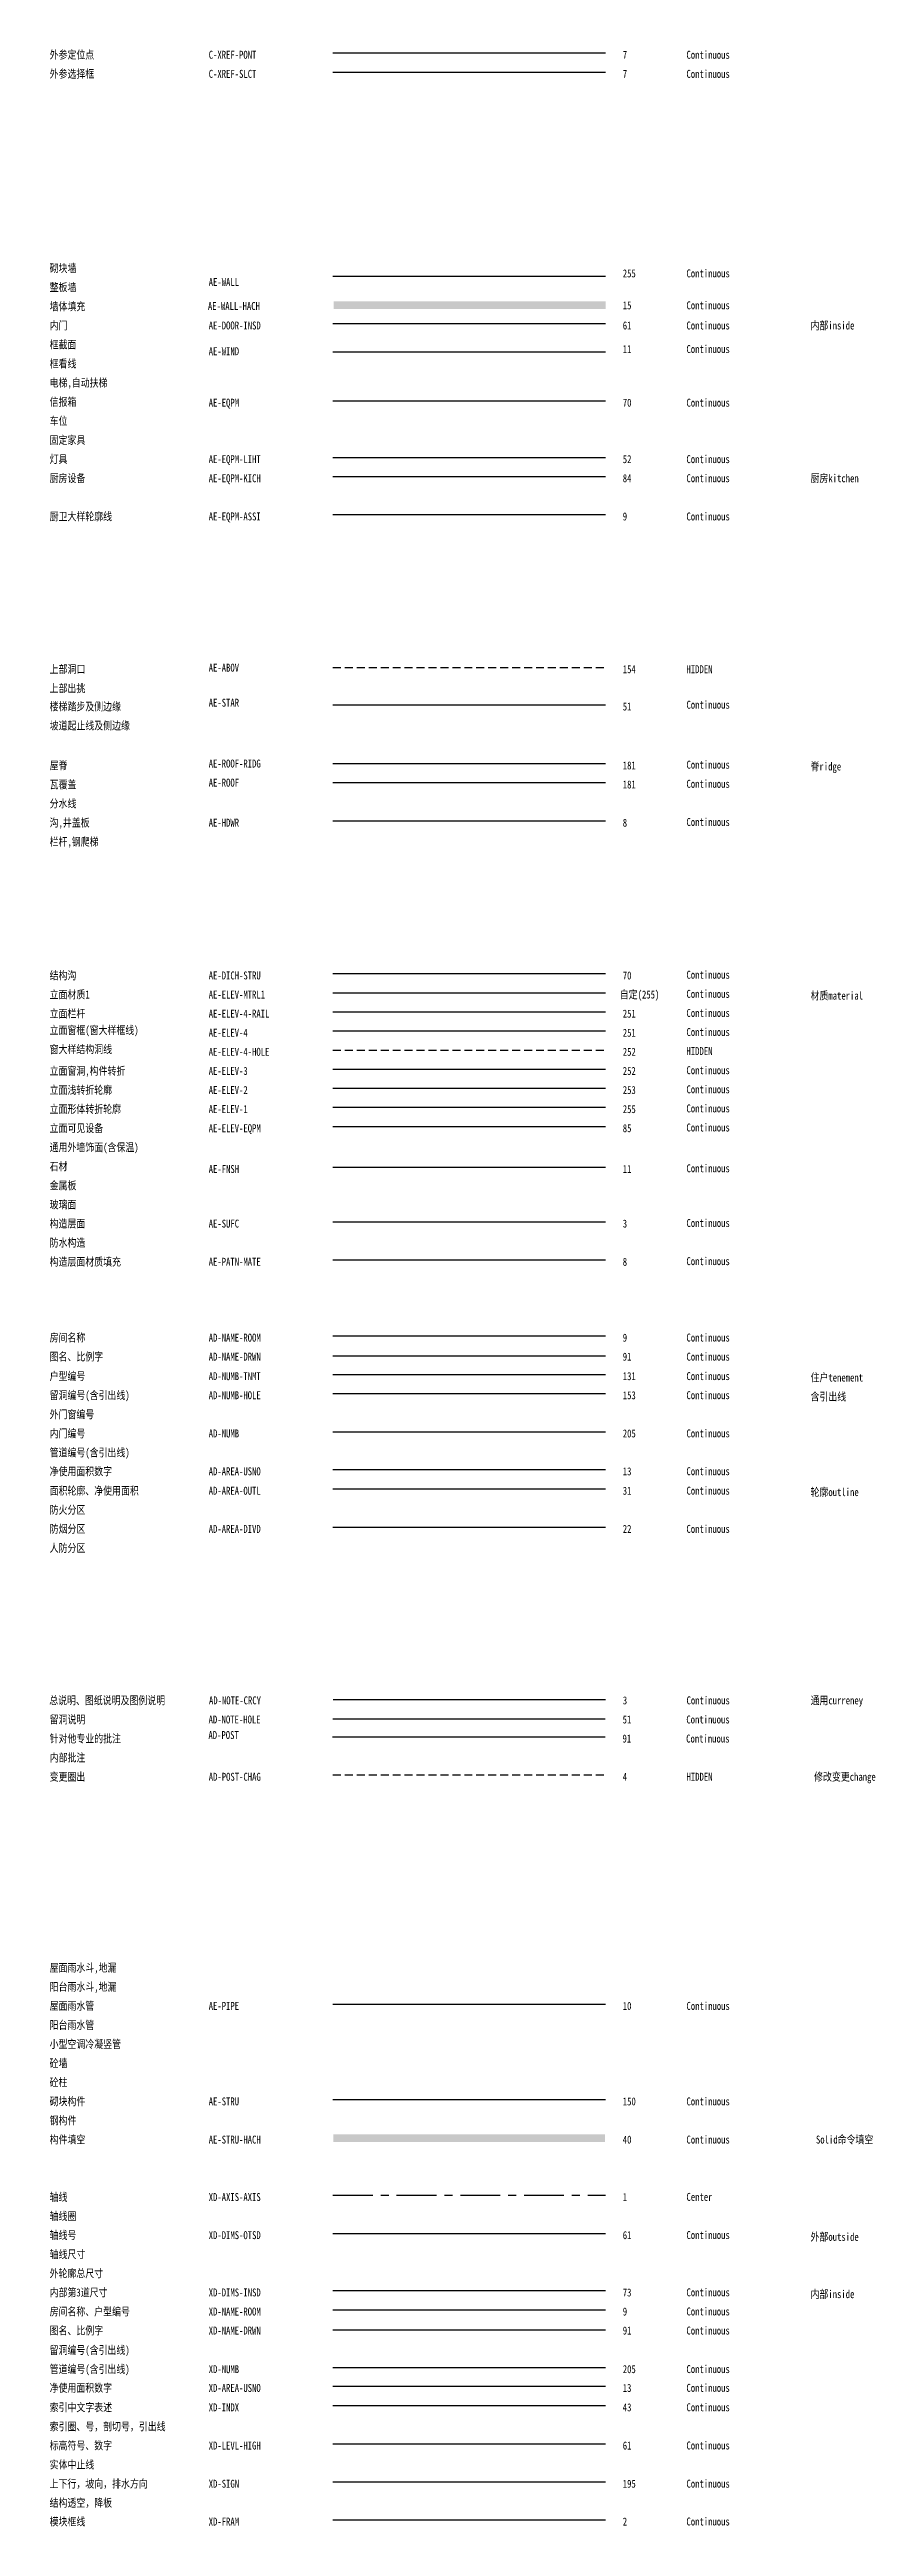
# Model space of a CAD drawing. Extents: x -624355 to 2378000, y 0 to 1700000.
# Drawn here: x -69759 to -43862, y 96726 to 174552 of the extents above; entities that cross this region are included whole.
import ezdxf

# ---------------------------------------------------------------- set-up
doc = ezdxf.new("R2010")
doc.units = 0
doc.header["$LTSCALE"] = 1000
doc.header["$MEASUREMENT"] = 0
doc.linetypes.add('CENTER', pattern=[2, 1.25, -0.25, 0.25, -0.25])
doc.linetypes.add('HIDDEN', pattern=[0.375, 0.25, -0.125])
for name, color, linetype in [('AD-AREA-DIVD', 22, 'CONTINUOUS'), ('AD-AREA-OUTL', 31, 'CONTINUOUS'), ('AD-AREA-USNO', 13, 'CONTINUOUS'), ('AD-NAME-DRWN', 91, 'CONTINUOUS'), ('AD-NAME-ROOM', 9, 'CONTINUOUS'), ('AD-NOTE-CRCY', 3, 'CONTINUOUS'), ('AD-NOTE-HOLE', 51, 'CONTINUOUS'), ('AD-NUMB', 205, 'CONTINUOUS'), ('AD-NUMB-HOLE', 153, 'CONTINUOUS'), ('AD-NUMB-TNMT', 131, 'CONTINUOUS'), ('AD-POST', 91, 'CONTINUOUS'), ('AD-POST-CHAG', 4, 'HIDDEN'), ('AE-ABOV', 154, 'HIDDEN'), ('AE-DICH-STRU', 70, 'CONTINUOUS'), ('AE-DOOR-INSD', 61, 'CONTINUOUS'), ('AE-ELEV-1', 255, 'CONTINUOUS'), ('AE-ELEV-2', 253, 'CONTINUOUS'), ('AE-ELEV-3', 252, 'CONTINUOUS'), ('AE-ELEV-4', 251, 'CONTINUOUS'), ('AE-ELEV-4-HOLE', 252, 'HIDDEN'), ('AE-ELEV-4-RAIL', 251, 'CONTINUOUS'), ('AE-ELEV-EQPM', 85, 'CONTINUOUS'), ('AE-ELEV-MTRL1', 7, 'CONTINUOUS'), ('AE-EQPM', 70, 'CONTINUOUS'), ('AE-EQPM-ASSI', 9, 'CONTINUOUS'), ('AE-EQPM-KICH', 84, 'CONTINUOUS'), ('AE-EQPM-LIHT', 52, 'CONTINUOUS'), ('AE-FNSH', 11, 'CONTINUOUS'), ('AE-HDWR', 8, 'CONTINUOUS'), ('AE-PATN-MATE', 8, 'CONTINUOUS'), ('AE-PIPE', 10, 'CONTINUOUS'), ('AE-ROOF', 181, 'CONTINUOUS'), ('AE-ROOF-RIDG', 181, 'CONTINUOUS'), ('AE-STAR', 51, 'CONTINUOUS'), ('AE-STRU', 150, 'CONTINUOUS'), ('AE-STRU-HACH', 40, 'CONTINUOUS'), ('AE-SUFC', 3, 'CONTINUOUS'), ('AE-WALL', 255, 'CONTINUOUS'), ('AE-WALL-HACH', 15, 'CONTINUOUS'), ('AE-WIND', 11, 'CONTINUOUS'), ('XD-AREA-USNO', 13, 'CONTINUOUS'), ('XD-AXIS-AXIS', 1, 'CENTER'), ('XD-DIMS-INSD', 73, 'CONTINUOUS'), ('XD-DIMS-OTSD', 73, 'CONTINUOUS'), ('XD-INDX', 43, 'CONTINUOUS'), ('XD-LEVL-HIGH', 61, 'CONTINUOUS'), ('XD-NAME-DRWN', 91, 'CONTINUOUS'), ('XD-NAME-ROOM', 9, 'CONTINUOUS'), ('XD-NUMB', 205, 'CONTINUOUS'), ('XD-SIGN', 191, 'CONTINUOUS')]:
    doc.layers.add(name, color=color, linetype=linetype)
for name, color, linetype, plot in [('C-XREF-PONT', 7, 'CONTINUOUS', False), ('C-XREF-SLCT', 7, 'CONTINUOUS', False), ('XD-FRAM', 2, 'CONTINUOUS', False)]:
    doc.layers.add(name, color=color, linetype=linetype, plot=plot)
doc.styles.add('TH-STYLE1', font='', dxfattribs={"width": 0.7})
doc.styles.get('TH-STYLE1').set_extended_font_data('SimSun')

msp = doc.modelspace()

# ---------------------------------------------------------------- linework, layer by layer
at = {"layer": 'AD-AREA-DIVD'}
msp.add_line((-60862, 128125), (-52309, 128125), dxfattribs=at)
at = {"layer": 'AD-AREA-OUTL'}
msp.add_line((-60862, 129325), (-52309, 129325), dxfattribs=at)
at = {"layer": 'AD-AREA-USNO'}
msp.add_line((-60862, 129936), (-52309, 129936), dxfattribs=at)
at = {"layer": 'AD-NAME-DRWN'}
msp.add_line((-60862, 133507), (-52309, 133507), dxfattribs=at)
at = {"layer": 'AD-NAME-ROOM'}
msp.add_line((-60862, 134136), (-52309, 134136), dxfattribs=at)
at = {"layer": 'AD-NOTE-CRCY'}
msp.add_line((-60860, 122707), (-52307, 122707), dxfattribs=at)
at = {"layer": 'AD-NOTE-HOLE'}
msp.add_line((-60866, 122107), (-52313, 122107), dxfattribs=at)
at = {"layer": 'AD-NUMB'}
msp.add_line((-60862, 131125), (-52309, 131125), dxfattribs=at)
at = {"layer": 'AD-NUMB-HOLE'}
msp.add_line((-60862, 132325), (-52309, 132325), dxfattribs=at)
at = {"layer": 'AD-NUMB-TNMT'}
msp.add_line((-60862, 132925), (-52309, 132925), dxfattribs=at)
at = {"layer": 'AD-POST'}
msp.add_line((-60872, 121539), (-52319, 121539), dxfattribs=at)
at = {"layer": 'AD-POST-CHAG'}
msp.add_line((-60862, 120339), (-52309, 120339), dxfattribs=at)
at = {"layer": 'AE-ABOV'}
msp.add_line((-60862, 155139), (-52309, 155139), dxfattribs=at)
at = {"layer": 'AE-DICH-STRU'}
msp.add_line((-60862, 145517), (-52309, 145517), dxfattribs=at)
at = {"layer": 'AE-DOOR-INSD'}
msp.add_line((-60862, 165939), (-52309, 165939), dxfattribs=at)
at = {"layer": 'AE-ELEV-1'}
msp.add_line((-60862, 141317), (-52309, 141317), dxfattribs=at)
at = {"layer": 'AE-ELEV-2'}
msp.add_line((-60862, 141917), (-52309, 141917), dxfattribs=at)
at = {"layer": 'AE-ELEV-3'}
msp.add_line((-60862, 142517), (-52309, 142517), dxfattribs=at)
at = {"layer": 'AE-ELEV-4'}
msp.add_line((-60862, 143717), (-52309, 143717), dxfattribs=at)
at = {"layer": 'AE-ELEV-4-HOLE'}
msp.add_line((-60862, 143117), (-52309, 143117), dxfattribs=at)
at = {"layer": 'AE-ELEV-4-RAIL'}
msp.add_line((-60862, 144317), (-52309, 144317), dxfattribs=at)
at = {"layer": 'AE-ELEV-EQPM'}
msp.add_line((-60862, 140717), (-52309, 140717), dxfattribs=at)
at = {"layer": 'AE-ELEV-MTRL1'}
msp.add_line((-60862, 144917), (-52309, 144917), dxfattribs=at)
at = {"layer": 'AE-EQPM'}
msp.add_line((-60862, 163513), (-52309, 163513), dxfattribs=at)
at = {"layer": 'AE-EQPM-ASSI', "color": 9}
msp.add_line((-60862, 159939), (-52309, 159939), dxfattribs=at)
at = {"layer": 'AE-EQPM-KICH'}
msp.add_line((-60862, 161139), (-52309, 161139), dxfattribs=at)
at = {"layer": 'AE-EQPM-LIHT'}
msp.add_line((-60862, 161739), (-52309, 161739), dxfattribs=at)
at = {"layer": 'AE-FNSH'}
msp.add_line((-60862, 139435), (-52309, 139435), dxfattribs=at)
at = {"layer": 'AE-HDWR'}
msp.add_line((-60862, 150317), (-52309, 150317), dxfattribs=at)
at = {"layer": 'AE-PATN-MATE'}
msp.add_line((-60862, 136520), (-52309, 136520), dxfattribs=at)
at = {"layer": 'AE-PIPE'}
msp.add_line((-60862, 113139), (-52309, 113139), dxfattribs=at)
at = {"layer": 'AE-ROOF'}
msp.add_line((-60862, 151517), (-52309, 151517), dxfattribs=at)
at = {"layer": 'AE-ROOF-RIDG'}
msp.add_line((-60862, 152117), (-52309, 152117), dxfattribs=at)
at = {"layer": 'AE-STAR'}
msp.add_line((-60862, 153967), (-52309, 153967), dxfattribs=at)
at = {"layer": 'AE-STRU'}
msp.add_line((-60862, 110139), (-52309, 110139), dxfattribs=at)
at = {"layer": 'AE-STRU-HACH'}
msp.add_solid([(-60851, 109045), (-60851, 108805), (-52324, 109045), (-52324, 108805)], dxfattribs=at)
at = {"layer": 'AE-SUFC'}
msp.add_line((-60862, 137720), (-52309, 137720), dxfattribs=at)
at = {"layer": 'AE-WALL'}
msp.add_line((-60862, 167430), (-52309, 167430), dxfattribs=at)
at = {"layer": 'AE-WALL-HACH'}
msp.add_solid([(-60842, 166638), (-60842, 166398), (-52298, 166638), (-52298, 166398)], dxfattribs=at)
at = {"layer": 'AE-WIND'}
msp.add_line((-60862, 165050), (-52309, 165050), dxfattribs=at)
at = {"layer": 'C-XREF-PONT'}
msp.add_line((-60862, 174445), (-52309, 174445), dxfattribs=at)
at = {"layer": 'C-XREF-SLCT'}
msp.add_line((-60862, 173845), (-52309, 173845), dxfattribs=at)
at = {"layer": 'XD-AREA-USNO'}
msp.add_line((-60862, 101136), (-52309, 101136), dxfattribs=at)
at = {"layer": 'XD-AXIS-AXIS'}
msp.add_line((-60862, 107134), (-52309, 107134), dxfattribs=at)
at = {"layer": 'XD-DIMS-INSD'}
msp.add_line((-60862, 104136), (-52309, 104136), dxfattribs=at)
at = {"layer": 'XD-DIMS-OTSD'}
msp.add_line((-60862, 105936), (-52309, 105936), dxfattribs=at)
at = {"layer": 'XD-FRAM'}
msp.add_line((-60862, 96936), (-52309, 96936), dxfattribs=at)
at = {"layer": 'XD-INDX'}
msp.add_line((-60862, 100525), (-52309, 100525), dxfattribs=at)
at = {"layer": 'XD-LEVL-HIGH'}
msp.add_line((-60862, 99325), (-52309, 99325), dxfattribs=at)
at = {"layer": 'XD-NAME-DRWN'}
msp.add_line((-60862, 102907), (-52309, 102907), dxfattribs=at)
at = {"layer": 'XD-NAME-ROOM'}
msp.add_line((-60862, 103536), (-52309, 103536), dxfattribs=at)
at = {"layer": 'XD-NUMB'}
msp.add_line((-60862, 101725), (-52309, 101725), dxfattribs=at)
at = {"layer": 'XD-SIGN'}
msp.add_line((-60862, 98125), (-52309, 98125), dxfattribs=at)

# ---------------------------------------------------------------- texts
at = {"layer": 'AD-AREA-DIVD', "style": 'TH-STYLE1', "width": 0.8}
for s, p in [('防火分区', (-69757, 128544)), ('防烟分区', (-69757, 127944)), ('AD-AREA-DIVD', (-64763, 127944)), ('22', (-51763, 127944)), ('Continuous', (-49763, 127946)), ('人防分区', (-69757, 127344))]:
    msp.add_text(s, height=250, dxfattribs=at).set_placement(p)
at = {"layer": 'AD-AREA-OUTL', "style": 'TH-STYLE1', "width": 0.8}
for s, p in [('面积轮廓、净使用面积', (-69757, 129144)), ('AD-AREA-OUTL', (-64763, 129144)), ('31', (-51763, 129144)), ('Continuous', (-49763, 129146)), ('轮廓outline', (-45868, 129101))]:
    msp.add_text(s, height=250, dxfattribs=at).set_placement(p)
at = {"layer": 'AD-AREA-USNO', "style": 'TH-STYLE1', "width": 0.8}
for s, p in [('净使用面积数字', (-69757, 129754)), ('AD-AREA-USNO', (-64763, 129754)), ('13', (-51763, 129754)), ('Continuous', (-49763, 129757))]:
    msp.add_text(s, height=250, dxfattribs=at).set_placement(p)
at = {"layer": 'AD-NAME-DRWN', "style": 'TH-STYLE1', "width": 0.8}
for s, p in [('图名、比例字', (-69757, 133357)), ('AD-NAME-DRWN', (-64763, 133357)), ('91', (-51763, 133357)), ('Continuous', (-49763, 133357))]:
    msp.add_text(s, height=250, dxfattribs=at).set_placement(p)
at = {"layer": 'AD-NAME-ROOM', "style": 'TH-STYLE1', "width": 0.8}
for s, p in [('房间名称', (-69757, 133954)), ('AD-NAME-ROOM', (-64763, 133954)), ('9', (-51763, 133954)), ('Continuous', (-49763, 133957))]:
    msp.add_text(s, height=250, dxfattribs=at).set_placement(p)
at = {"layer": 'AD-NOTE-CRCY', "style": 'TH-STYLE1', "width": 0.8}
for s, p in [('总说明、图纸说明及图例说明', (-69771, 122557)), ('AD-NOTE-CRCY', (-64755, 122557)), ('3', (-51761, 122557)), ('Continuous', (-49761, 122557)), ('通用curreney', (-45868, 122557))]:
    msp.add_text(s, height=250, dxfattribs=at).set_placement(p)
at = {"layer": 'AD-NOTE-HOLE', "style": 'TH-STYLE1', "width": 0.8}
for s, p in [('留洞说明', (-69757, 121957)), ('AD-NOTE-HOLE', (-64767, 121957)), ('51', (-51767, 121957)), ('Continuous', (-49767, 121957))]:
    msp.add_text(s, height=250, dxfattribs=at).set_placement(p)
at = {"layer": 'AD-NUMB', "style": 'TH-STYLE1', "width": 0.8}
for s, p in [('外门窗编号', (-69757, 131544)), ('内门编号', (-69757, 130944)), ('AD-NUMB', (-64763, 130944)), ('205', (-51763, 130944)), ('Continuous', (-49763, 130946)), ('管道编号(含引出线)', (-69757, 130344))]:
    msp.add_text(s, height=250, dxfattribs=at).set_placement(p)
at = {"layer": 'AD-NUMB-HOLE', "style": 'TH-STYLE1', "width": 0.8}
for s, p in [('留洞编号(含引出线)', (-69757, 132144)), ('AD-NUMB-HOLE', (-64763, 132144)), ('153', (-51763, 132144)), ('Continuous', (-49763, 132146)), ('含引出线', (-45868, 132101))]:
    msp.add_text(s, height=250, dxfattribs=at).set_placement(p)
at = {"layer": 'AD-NUMB-TNMT', "style": 'TH-STYLE1', "width": 0.8}
for s, p in [('户型编号', (-69757, 132744)), ('AD-NUMB-TNMT', (-64763, 132744)), ('131', (-51763, 132744)), ('Continuous', (-49763, 132746)), ('住户tenement', (-45868, 132701))]:
    msp.add_text(s, height=250, dxfattribs=at).set_placement(p)
at = {"layer": 'AD-POST', "style": 'TH-STYLE1', "width": 0.8}
for s, p in [('针对他专业的批注', (-69757, 121357)), ('AD-POST', (-64772, 121468)), ('91', (-51772, 121357)), ('Continuous', (-49772, 121357)), ('内部批注', (-69757, 120757))]:
    msp.add_text(s, height=250, dxfattribs=at).set_placement(p)
at = {"layer": 'AD-POST-CHAG', "style": 'TH-STYLE1', "width": 0.8}
for s, p in [('变更圈出', (-69757, 120157)), ('AD-POST-CHAG', (-64762, 120157)), ('4', (-51762, 120157)), ('HIDDEN', (-49762, 120157)), ('修改变更change', (-45757, 120157))]:
    msp.add_text(s, height=250, dxfattribs=at).set_placement(p)
at = {"layer": 'AE-ABOV', "style": 'TH-STYLE1', "width": 0.8}
for s, p in [('上部洞口', (-69757, 154957)), ('AE-ABOV', (-64763, 155004)), ('154', (-51763, 154957)), ('HIDDEN', (-49763, 154957)), ('上部出挑', (-69757, 154357))]:
    msp.add_text(s, height=250, dxfattribs=at).set_placement(p)
at = {"layer": 'AE-DICH-STRU', "style": 'TH-STYLE1', "width": 0.8}
for s, p in [('结构沟', (-69757, 145335)), ('AE-DICH-STRU', (-64763, 145335)), ('70', (-51763, 145335)), ('Continuous', (-49763, 145357))]:
    msp.add_text(s, height=250, dxfattribs=at).set_placement(p)
at = {"layer": 'AE-DOOR-INSD', "style": 'TH-STYLE1', "width": 0.8}
for s, p in [('内门', (-69757, 165757)), ('AE-DOOR-INSD', (-64763, 165757)), ('61', (-51763, 165757)), ('Continuous', (-49763, 165757)), ('内部inside', (-45868, 165757))]:
    msp.add_text(s, height=250, dxfattribs=at).set_placement(p)
at = {"layer": 'AE-ELEV-1', "style": 'TH-STYLE1', "width": 0.8}
for s, p in [('立面形体转折轮廓', (-69757, 141135)), ('AE-ELEV-1', (-64763, 141135)), ('255', (-51763, 141135)), ('Continuous', (-49763, 141157))]:
    msp.add_text(s, height=250, dxfattribs=at).set_placement(p)
at = {"layer": 'AE-ELEV-2', "style": 'TH-STYLE1', "width": 0.8}
for s, p in [('立面浅转折轮廓', (-69757, 141735)), ('AE-ELEV-2', (-64763, 141735)), ('253', (-51763, 141735)), ('Continuous', (-49763, 141757))]:
    msp.add_text(s, height=250, dxfattribs=at).set_placement(p)
at = {"layer": 'AE-ELEV-3', "style": 'TH-STYLE1', "width": 0.8}
for s, p in [('立面窗洞,构件转折', (-69757, 142335)), ('AE-ELEV-3', (-64763, 142335)), ('252', (-51763, 142335)), ('Continuous', (-49763, 142357))]:
    msp.add_text(s, height=250, dxfattribs=at).set_placement(p)
at = {"layer": 'AE-ELEV-4', "style": 'TH-STYLE1', "width": 0.8}
for s, p in [('立面窗框(窗大样框线)', (-69757, 143615)), ('AE-ELEV-4', (-64763, 143535)), ('251', (-51763, 143535)), ('Continuous', (-49763, 143557))]:
    msp.add_text(s, height=250, dxfattribs=at).set_placement(p)
at = {"layer": 'AE-ELEV-4-HOLE', "style": 'TH-STYLE1', "width": 0.8}
for s, p in [('窗大样结构洞线', (-69757, 143015)), ('HIDDEN', (-49763, 142957)), ('AE-ELEV-4-HOLE', (-64763, 142935)), ('252', (-51763, 142935))]:
    msp.add_text(s, height=250, dxfattribs=at).set_placement(p)
at = {"layer": 'AE-ELEV-4-RAIL', "style": 'TH-STYLE1', "width": 0.8}
for s, p in [('立面栏杆', (-69757, 144135)), ('AE-ELEV-4-RAIL', (-64763, 144135)), ('251', (-51763, 144135)), ('Continuous', (-49763, 144157))]:
    msp.add_text(s, height=250, dxfattribs=at).set_placement(p)
at = {"layer": 'AE-ELEV-EQPM', "style": 'TH-STYLE1', "width": 0.8}
for s, p in [('立面可见设备', (-69757, 140535)), ('AE-ELEV-EQPM', (-64763, 140535)), ('85', (-51763, 140535)), ('Continuous', (-49763, 140557))]:
    msp.add_text(s, height=250, dxfattribs=at).set_placement(p)
at = {"layer": 'AE-ELEV-MTRL1', "style": 'TH-STYLE1', "width": 0.8}
for s, p in [('立面材质1', (-69757, 144735)), ('AE-ELEV-MTRL1', (-64763, 144735)), ('自定(255)', (-51855, 144735)), ('Continuous', (-49763, 144757)), ('材质material', (-45868, 144701))]:
    msp.add_text(s, height=250, dxfattribs=at).set_placement(p)
at = {"layer": 'AE-EQPM', "style": 'TH-STYLE1', "width": 0.8}
for s, p in [('电梯,自动扶梯', (-69757, 163957)), ('信报箱', (-69757, 163357)), ('AE-EQPM', (-64763, 163331)), ('70', (-51763, 163331)), ('Continuous', (-49763, 163331)), ('车位', (-69757, 162757)), ('固定家具', (-69757, 162157))]:
    msp.add_text(s, height=250, dxfattribs=at).set_placement(p)
at = {"layer": 'AE-EQPM-ASSI', "color": 9, "style": 'TH-STYLE1', "width": 0.8}
for s, p in [('厨卫大样轮廓线', (-69757, 159757)), ('AE-EQPM-ASSI', (-64763, 159757)), ('9', (-51763, 159757)), ('Continuous', (-49763, 159757))]:
    msp.add_text(s, height=250, dxfattribs=at).set_placement(p)
at = {"layer": 'AE-EQPM-KICH', "style": 'TH-STYLE1', "width": 0.8}
for s, p in [('厨房设备', (-69757, 160957)), ('AE-EQPM-KICH', (-64763, 160957)), ('84', (-51763, 160957)), ('Continuous', (-49763, 160957)), ('厨房kitchen', (-45868, 160957))]:
    msp.add_text(s, height=250, dxfattribs=at).set_placement(p)
at = {"layer": 'AE-EQPM-LIHT', "style": 'TH-STYLE1', "width": 0.8}
for s, p in [('灯具', (-69757, 161557)), ('AE-EQPM-LIHT', (-64763, 161557)), ('52', (-51763, 161557)), ('Continuous', (-49763, 161557))]:
    msp.add_text(s, height=250, dxfattribs=at).set_placement(p)
at = {"layer": 'AE-FNSH', "style": 'TH-STYLE1', "width": 0.8}
for s, p in [('通用外墙饰面(含保温)', (-69757, 139935)), ('石材', (-69757, 139335)), ('AE-FNSH', (-64763, 139253)), ('11', (-51763, 139253)), ('Continuous', (-49763, 139275)), ('金属板', (-69757, 138735)), ('玻璃面', (-69757, 138135))]:
    msp.add_text(s, height=250, dxfattribs=at).set_placement(p)
at = {"layer": 'AE-HDWR', "style": 'TH-STYLE1', "width": 0.8}
for s, p in [('沟,井盖板', (-69757, 150135)), ('AE-HDWR', (-64763, 150135)), ('8', (-51763, 150135)), ('Continuous', (-49763, 150157)), ('栏杆,钢爬梯', (-69757, 149535))]:
    msp.add_text(s, height=250, dxfattribs=at).set_placement(p)
at = {"layer": 'AE-PATN-MATE', "style": 'TH-STYLE1', "width": 0.8}
for s, p in [('构造层面材质填充', (-69757, 136338)), ('AE-PATN-MATE', (-64763, 136338)), ('8', (-51763, 136338)), ('Continuous', (-49763, 136357))]:
    msp.add_text(s, height=250, dxfattribs=at).set_placement(p)
at = {"layer": 'AE-PIPE', "style": 'TH-STYLE1', "width": 0.8}
for s, p in [('屋面雨水斗,地漏', (-69757, 114157)), ('阳台雨水斗,地漏', (-69757, 113557)), ('屋面雨水管', (-69757, 112957)), ('AE-PIPE', (-64763, 112957)), ('10', (-51763, 112957)), ('Continuous', (-49763, 112957)), ('阳台雨水管', (-69757, 112357)), ('小型空调冷凝竖管', (-69757, 111757))]:
    msp.add_text(s, height=250, dxfattribs=at).set_placement(p)
at = {"layer": 'AE-ROOF', "style": 'TH-STYLE1', "width": 0.8}
for s, p in [('分水线', (-69757, 150735)), ('瓦覆盖', (-69757, 151335)), ('AE-ROOF', (-64763, 151392)), ('181', (-51763, 151335)), ('Continuous', (-49763, 151357))]:
    msp.add_text(s, height=250, dxfattribs=at).set_placement(p)
at = {"layer": 'AE-ROOF-RIDG', "style": 'TH-STYLE1', "width": 0.8}
for s, p in [('屋脊', (-69757, 151935)), ('AE-ROOF-RIDG', (-64763, 151992)), ('181', (-51763, 151935)), ('Continuous', (-49763, 151957)), ('脊ridge', (-45868, 151901))]:
    msp.add_text(s, height=250, dxfattribs=at).set_placement(p)
at = {"layer": 'AE-STAR', "style": 'TH-STYLE1', "width": 0.8}
for s, p in [('AE-STAR', (-64763, 153905)), ('Continuous', (-49763, 153841)), ('楼梯踏步及侧边缘', (-69757, 153785)), ('坡道起止线及侧边缘', (-69757, 153185)), ('51', (-51763, 153785))]:
    msp.add_text(s, height=250, dxfattribs=at).set_placement(p)
at = {"layer": 'AE-STRU', "style": 'TH-STYLE1', "width": 0.8}
for s, p in [('砼墙', (-69757, 111157)), ('砼柱', (-69757, 110557)), ('砌块构件', (-69757, 109957)), ('AE-STRU', (-64763, 109957)), ('150', (-51763, 109957)), ('Continuous', (-49763, 109957)), ('钢构件', (-69757, 109357))]:
    msp.add_text(s, height=250, dxfattribs=at).set_placement(p)
at = {"layer": 'AE-STRU-HACH', "style": 'TH-STYLE1', "width": 0.8}
for s, p in [('构件填空', (-69757, 108757)), ('AE-STRU-HACH', (-64763, 108757)), ('40', (-51763, 108757)), ('Continuous', (-49763, 108757)), ('Solid命令填空', (-45698, 108757))]:
    msp.add_text(s, height=250, dxfattribs=at).set_placement(p)
at = {"layer": 'AE-SUFC', "style": 'TH-STYLE1', "width": 0.8}
for s, p in [('构造层面', (-69757, 137538)), ('AE-SUFC', (-64763, 137538)), ('3', (-51763, 137538)), ('Continuous', (-49763, 137557)), ('防水构造', (-69757, 136938))]:
    msp.add_text(s, height=250, dxfattribs=at).set_placement(p)
at = {"layer": 'AE-WALL', "style": 'TH-STYLE1', "width": 0.8}
for s, p in [('砌块墙', (-69757, 167557)), ('AE-WALL', (-64763, 167122)), ('255', (-51763, 167394)), ('Continuous', (-49763, 167394)), ('整板墙', (-69757, 166957))]:
    msp.add_text(s, height=250, dxfattribs=at).set_placement(p)
at = {"layer": 'AE-WALL-HACH', "style": 'TH-STYLE1', "width": 0.8}
for s, p in [('墙体填充', (-69757, 166357)), ('AE-WALL-HACH', (-64788, 166369)), ('15', (-51763, 166390)), ('Continuous', (-49763, 166390))]:
    msp.add_text(s, height=250, dxfattribs=at).set_placement(p)
at = {"layer": 'AE-WIND', "style": 'TH-STYLE1', "width": 0.8}
for s, p in [('框截面', (-69757, 165157)), ('AE-WIND', (-64763, 164948)), ('11', (-51763, 165016)), ('Continuous', (-49763, 165016)), ('框看线', (-69757, 164557))]:
    msp.add_text(s, height=250, dxfattribs=at).set_placement(p)
at = {"layer": 'C-XREF-PONT', "style": 'TH-STYLE1', "width": 0.8}
for s, p in [('外参定位点', (-69757, 174263)), ('C-XREF-PONT', (-64763, 174263)), ('7', (-51763, 174263)), ('Continuous', (-49763, 174263))]:
    msp.add_text(s, height=250, dxfattribs=at).set_placement(p)
at = {"layer": 'C-XREF-SLCT', "style": 'TH-STYLE1', "width": 0.8}
for s, p in [('外参选择框', (-69757, 173663)), ('C-XREF-SLCT', (-64763, 173663)), ('7', (-51763, 173663)), ('Continuous', (-49763, 173663))]:
    msp.add_text(s, height=250, dxfattribs=at).set_placement(p)
at = {"layer": 'XD-AREA-USNO', "style": 'TH-STYLE1', "width": 0.8}
for s, p in [('净使用面积数字', (-69757, 100954)), ('XD-AREA-USNO', (-64763, 100954)), ('13', (-51763, 100954)), ('Continuous', (-49763, 100957))]:
    msp.add_text(s, height=250, dxfattribs=at).set_placement(p)
at = {"layer": 'XD-AXIS-AXIS', "style": 'TH-STYLE1', "width": 0.8}
for s, p in [('轴线', (-69757, 106952)), ('XD-AXIS-AXIS', (-64763, 106952)), ('1', (-51763, 106952)), ('Center', (-49763, 106957))]:
    msp.add_text(s, height=250, dxfattribs=at).set_placement(p)
at = {"layer": 'XD-DIMS-INSD', "style": 'TH-STYLE1', "width": 0.8}
for s, p in [('内部第3道尺寸', (-69757, 103954)), ('XD-DIMS-INSD', (-64763, 103954)), ('73', (-51763, 103954)), ('Continuous', (-49763, 103957)), ('内部inside', (-45868, 103901))]:
    msp.add_text(s, height=250, dxfattribs=at).set_placement(p)
at = {"layer": 'XD-DIMS-OTSD', "style": 'TH-STYLE1', "width": 0.8}
for s, p in [('轴线圈', (-69757, 106352)), ('轴线号', (-69757, 105754)), ('XD-DIMS-OTSD', (-64763, 105754)), ('61', (-51763, 105754)), ('Continuous', (-49763, 105757)), ('外部outside', (-45868, 105701)), ('轴线尺寸', (-69757, 105154)), ('外轮廓总尺寸', (-69757, 104554))]:
    msp.add_text(s, height=250, dxfattribs=at).set_placement(p)
at = {"layer": 'XD-FRAM', "style": 'TH-STYLE1', "width": 0.8}
for s, p in [('模块框线', (-69757, 96754)), ('XD-FRAM', (-64763, 96754)), ('2', (-51763, 96754)), ('Continuous', (-49763, 96757))]:
    msp.add_text(s, height=250, dxfattribs=at).set_placement(p)
at = {"layer": 'XD-INDX', "style": 'TH-STYLE1', "width": 0.8}
for s, p in [('索引中文字表述', (-69757, 100344)), ('XD-INDX', (-64763, 100344)), ('43', (-51763, 100344)), ('Continuous', (-49763, 100346)), ('索引圈、号，剖切号，引出线', (-69757, 99744))]:
    msp.add_text(s, height=250, dxfattribs=at).set_placement(p)
at = {"layer": 'XD-LEVL-HIGH', "style": 'TH-STYLE1', "width": 0.8}
for s, p in [('标高符号、数字', (-69757, 99144)), ('XD-LEVL-HIGH', (-64763, 99144)), ('61', (-51763, 99144)), ('Continuous', (-49763, 99146))]:
    msp.add_text(s, height=250, dxfattribs=at).set_placement(p)
at = {"layer": 'XD-NAME-DRWN', "style": 'TH-STYLE1', "width": 0.8}
for s, p in [('图名、比例字', (-69757, 102757)), ('XD-NAME-DRWN', (-64763, 102757)), ('91', (-51763, 102757)), ('Continuous', (-49763, 102757))]:
    msp.add_text(s, height=250, dxfattribs=at).set_placement(p)
at = {"layer": 'XD-NAME-ROOM', "style": 'TH-STYLE1', "width": 0.8}
for s, p in [('房间名称、户型编号', (-69757, 103354)), ('XD-NAME-ROOM', (-64763, 103354)), ('9', (-51763, 103354)), ('Continuous', (-49763, 103357))]:
    msp.add_text(s, height=250, dxfattribs=at).set_placement(p)
at = {"layer": 'XD-NUMB', "style": 'TH-STYLE1', "width": 0.8}
for s, p in [('留洞编号(含引出线)', (-69757, 102144)), ('管道编号(含引出线)', (-69757, 101544)), ('XD-NUMB', (-64763, 101544)), ('205', (-51763, 101544)), ('Continuous', (-49763, 101546))]:
    msp.add_text(s, height=250, dxfattribs=at).set_placement(p)
at = {"layer": 'XD-SIGN', "style": 'TH-STYLE1', "width": 0.8}
for s, p in [('上下行，坡向，排水方向', (-69757, 97944)), ('实体中止线', (-69757, 98544)), ('XD-SIGN', (-64763, 97944)), ('195', (-51763, 97944)), ('Continuous', (-49763, 97946)), ('结构透空，降板', (-69757, 97344))]:
    msp.add_text(s, height=250, dxfattribs=at).set_placement(p)

doc.saveas('drawing.dxf')
